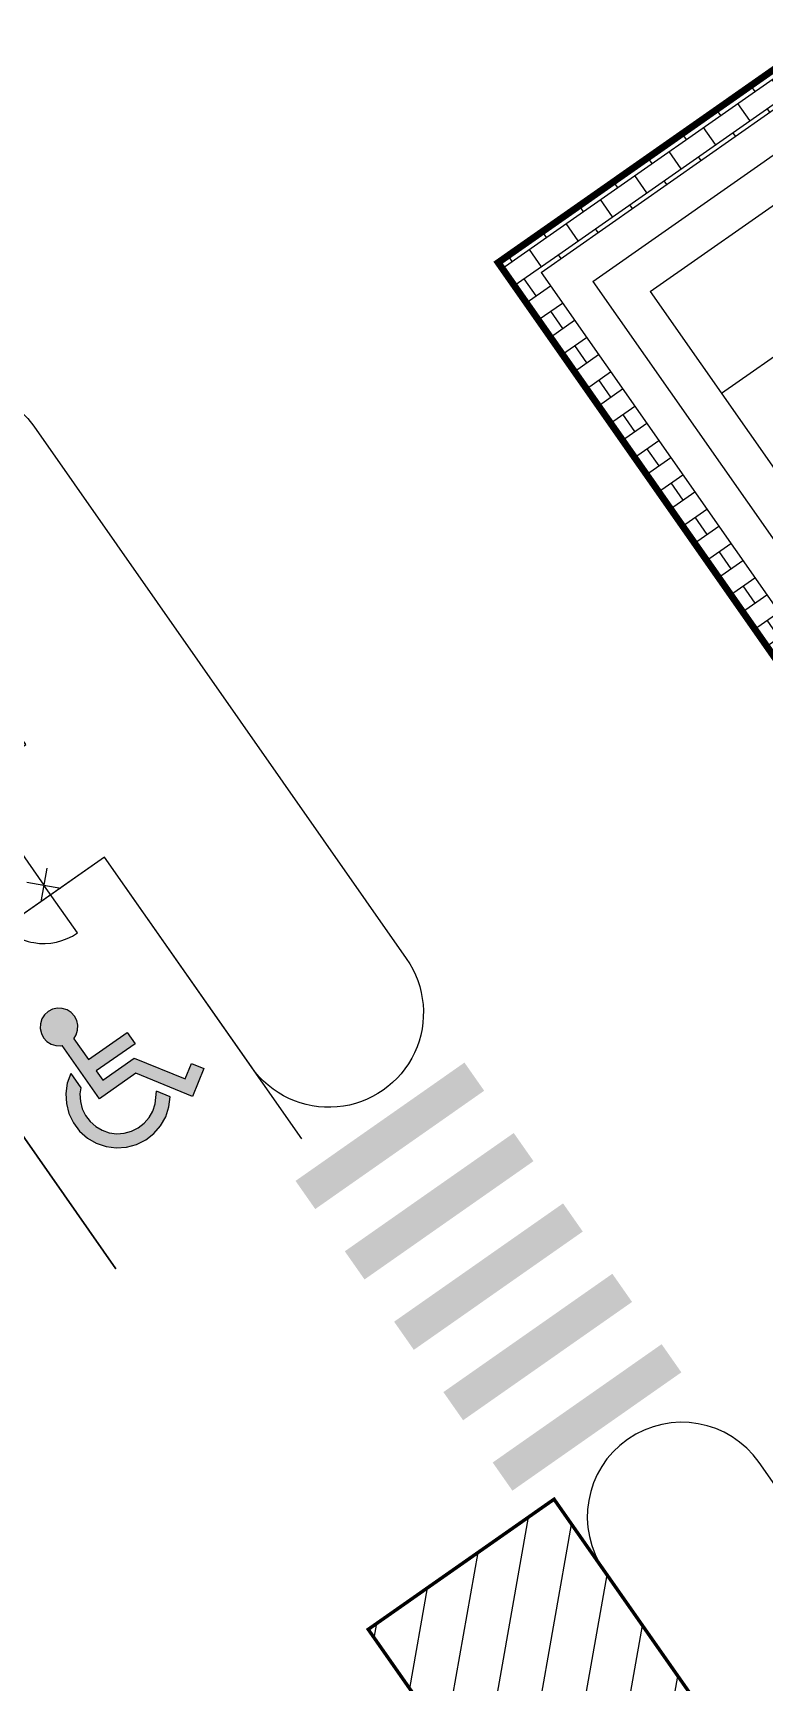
# Model space of a CAD drawing. Header units: millimetres. Extents: x 152904052 to 153933663, y 538271515 to 539240469.
# Drawn here: x 153331479 to 153342112, y 538631417 to 538655400 of the extents above; entities that cross this region are included whole.
import ezdxf

# ---------------------------------------------------------------- set-up
doc = ezdxf.new("R2010")
doc.units = ezdxf.units.MM
doc.layers.add('FENC', color=7, linetype='Continuous')
doc.layers.add('SCHM', color=9, linetype='Continuous')

# ---------------------------------------------------------------- blocks, each defined once
blk = doc.blocks.new('MF-2(H2000)')
for points in [[(48447494, 24728615), (48447141, 24728262)], [(48447141, 24728615), (48447494, 24728262)], [(48449194, 24728615), (48448841, 24728262)], [(48448841, 24728615), (48449194, 24728262)], [(48447494, 24726965), (48447141, 24726612)], [(48447141, 24726965), (48447494, 24726612)], [(48449194, 24726965), (48448841, 24726612)], [(48448841, 24726965), (48449194, 24726612)]]:
    blk.add_lwpolyline(points)
at = {"ltscale": 3}
blk.add_lwpolyline([(48447317, 24726788), (48447317, 24726788), (48447317, 24728438), (48449017, 24728438), (48449017, 24726788), (48449017, 24726788)], dxfattribs=at)
at = {"ltscale": 5}
for points in [[(48448167, 24726788, -0.414214), (48447317, 24725938), (48447317, 24726788)], [(48448167, 24726788, 0.414214), (48449017, 24725938), (48449017, 24726788)]]:
    blk.add_lwpolyline(points, format="xyb", dxfattribs=at)

msp = doc.modelspace()

# ---------------------------------------------------------------- hatches: boundary and pattern name
at = {"layer": 'SCHM'}
h = msp.add_hatch(dxfattribs=at)
h.set_pattern_fill('AR-B816', color=256, scale=1.5, angle=35, style=0)
h.set_pattern_definition([(35, (153148155.48, 538533342.43), (-174.8261, 249.67754), []), (125, (153148155.48, 538533342.43), (-424.50364, 74.85145), [304.8, -304.8])])
h.paths.add_polyline_path([(153349099.9, 538637046.8), (153348755.7, 538637538.3), (153348526, 538637377.4), (153352010.4, 538632401), (153361840.3, 538639284), (153358355.8, 538644260.3), (153357902.8, 538643943.1), (153358160.9, 538643574.5), (153356567.6, 538642458.9), (153354149.9, 538640766), (153354235.9, 538640643.1)])
h.paths.add_polyline_path([(153343851.6, 538644542), (153343974.5, 538644628.1), (153343759.4, 538644935.2), (153343406.8, 538644688.3), (153348526, 538637377.4), (153348755.7, 538637538.3)])
h.paths.add_polyline_path([(153339084.8, 538651611.3), (153338732.1, 538651364.4), (153343406.8, 538644688.3), (153343759.4, 538644935.2)])
h.paths.add_polyline_path([(153348074.4, 538658943.6), (153347050.9, 538658226.9), (153347323.3, 538657837.8), (153347855.8, 538658210.6), (153348070.9, 538657903.5), (153348562, 538658247.3)])
h.paths.add_polyline_path([(153345084.9, 538656850.3), (153338941.3, 538652548.5), (153339213.7, 538652159.4), (153345357.4, 538656461.2)])
h.paths.add_polyline_path([(153353236.6, 538651571.2), (153352783.6, 538651254), (153352998.7, 538650946.9), (153353942.2, 538649599.4), (153354630.5, 538648616.4), (153355261.5, 538647715.3), (153355892.4, 538646814.2), (153356523.3, 538645913.2), (153357211.6, 538644930.2), (153357902.8, 538643943.1), (153358355.8, 538644260.3)])
h.paths.add_polyline_path([(153348562, 538658247.3), (153348070.9, 538657903.5), (153352783.6, 538651254), (153353236.6, 538651571.2)])
h = msp.add_hatch(dxfattribs=at)
h.set_pattern_fill('AR-B816', color=256, scale=1.5, angle=35, style=0)
h.set_pattern_definition([(35, (153148117.38, 538533315.75), (-174.8261, 249.67754), []), (125, (153148117.38, 538533315.75), (-424.50364, 74.85145), [304.8, -304.8])])
h.paths.add_polyline_path([(153338244.6, 538652060.7), (153338732.1, 538651364.4), (153339084.8, 538651611.3), (153338869.7, 538651918.5), (153339213.7, 538652159.4), (153338941.3, 538652548.5)])
for points in [[(153332115.5, 538641037.7), (153332082.5, 538641101.2), (153332034.2, 538641154), (153331973.8, 538641192.4), (153331905.5, 538641213.9), (153331834, 538641217.1), (153331764.2, 538641201.6), (153331700.7, 538641168.5), (153331647.9, 538641120.2), (153331609.5, 538641059.8), (153331588, 538640991.6), (153331584.8, 538640920.1), (153331600.3, 538640850.2), (153331633.4, 538640786.7), (153331681.7, 538640733.9), (153331742.1, 538640695.5), (153331810.3, 538640674), (153331881.8, 538640670.9), (153331901.4, 538640675.2), (153332445, 538639898.8), (153332976.9, 538640271.2), (153333796.8, 538639932.8), (153333963.7, 538640337.3), (153333783.6, 538640411.6), (153333691, 538640187.3), (153332952.6, 538640492), (153332492.9, 538640170.1), (153332399.2, 538640303.8), (153332965.5, 538640700.3), (153332850.1, 538640865), (153332283.9, 538640468.5), (153332071, 538640772.5), (153332106.4, 538640828.1), (153332127.9, 538640896.4), (153332131, 538640967.9)], [(153332161.9, 538639968.9), (153332174.8, 538640058.4), (153332028.1, 538640268), (153331977.8, 538640126.6), (153331956.3, 538639978.1), (153331964.4, 538639828.3), (153332001.9, 538639683), (153332067.1, 538639547.9), (153332157.7, 538639428.3), (153332270.1, 538639328.8), (153332399.8, 538639253.4), (153332541.8, 538639205), (153332690.6, 538639185.4), (153332840.3, 538639195.5), (153332985.1, 538639234.8), (153333119.3, 538639301.8), (153333237.8, 538639393.9), (153333335.8, 538639507.6), (153333409.5, 538639638.2), (153333456.1, 538639780.9), (153333473.7, 538639929.9), (153333277.1, 538640011), (153333255.1, 538639825.1), (153333221.1, 538639721.2), (153333167.4, 538639625.9), (153333095.9, 538639543.1), (153333009.6, 538639476), (153332911.8, 538639427.1), (153332806.2, 538639398.4), (153332697.1, 538639391.1), (153332588.7, 538639405.4), (153332485.2, 538639440.7), (153332390.6, 538639495.7), (153332308.7, 538639568.1), (153332242.7, 538639655.3), (153332195.1, 538639753.8), (153332167.8, 538639859.7)]]:
    msp.add_hatch(color=256, dxfattribs=at).paths.add_polyline_path(points)
h = msp.add_hatch(dxfattribs=at)
h.set_pattern_fill('ANSI31', color=256, scale=200, angle=35)
h.set_pattern_definition([(80, (122809884.9, 494497989), (-625.352923, 110.266593), [])])
h.paths.add_polyline_path([(153336355.1, 538632182.4), (153339058.3, 538634075.2), (153341926.4, 538629979.1), (153339223.2, 538628086.3)])

# ---------------------------------------------------------------- linework, layer by layer
for p, q in [((153338869.7, 538651918.5), (153347855.8, 538658210.6)), ((153339621.8, 538651785.9), (153347723.2, 538657458.6)), ((153340457.4, 538651638.6), (153347575.8, 538656622.9)), ((153348614, 538655140.3), (153341495.6, 538650155.9)), ((153338869.7, 538651918.5), (153343974.5, 538644628.1)), ((153339621.8, 538651785.9), (153344107.1, 538645380.1)), ((153340457.4, 538651638.6), (153344254.5, 538646215.8)), ((153331609.5, 538641059.8), (153331588, 538640991.6)), ((153331647.9, 538641120.2), (153331609.5, 538641059.8)), ((153331700.7, 538641168.5), (153331647.9, 538641120.2)), ((153331764.2, 538641201.6), (153331700.7, 538641168.5)), ((153331834, 538641217.1), (153331764.2, 538641201.6)), ((153331905.5, 538641213.9), (153331834, 538641217.1)), ((153331973.8, 538641192.4), (153331905.5, 538641213.9)), ((153332034.2, 538641154), (153331973.8, 538641192.4)), ((153332082.5, 538641101.2), (153332034.2, 538641154)), ((153332115.5, 538641037.7), (153332082.5, 538641101.2)), ((153332131, 538640967.9), (153332115.5, 538641037.7)), ((153331588, 538640991.6), (153331584.8, 538640920.1)), ((153331584.8, 538640920.1), (153331600.3, 538640850.2)), ((153331600.3, 538640850.2), (153331633.4, 538640786.7)), ((153331633.4, 538640786.7), (153331681.7, 538640733.9)), ((153332071, 538640772.5), (153332106.4, 538640828.1)), ((153332071, 538640772.5), (153332283.9, 538640468.5)), ((153332106.4, 538640828.1), (153332127.9, 538640896.4)), ((153332127.9, 538640896.4), (153332131, 538640967.9)), ((153332283.9, 538640468.5), (153332850.1, 538640865)), ((153332850.1, 538640865), (153332965.5, 538640700.3)), ((153331681.7, 538640733.9), (153331742.1, 538640695.5)), ((153331742.1, 538640695.5), (153331810.3, 538640674)), ((153331810.3, 538640674), (153331881.8, 538640670.9)), ((153331881.8, 538640670.9), (153331901.4, 538640675.2)), ((153332445, 538639898.8), (153331901.4, 538640675.2)), ((153332965.5, 538640700.3), (153332399.2, 538640303.8)), ((153332399.2, 538640303.8), (153332492.9, 538640170.1)), ((153332492.9, 538640170.1), (153332952.6, 538640492)), ((153332952.6, 538640492), (153333691, 538640187.3)), ((153333691, 538640187.3), (153333783.6, 538640411.6)), ((153333783.6, 538640411.6), (153333963.7, 538640337.3)), ((153333963.7, 538640337.3), (153333796.8, 538639932.8)), ((153331977.8, 538640126.6), (153331956.3, 538639978.1)), ((153332028.1, 538640268), (153331977.8, 538640126.6)), ((153332028.1, 538640268), (153332174.8, 538640058.4)), ((153332174.8, 538640058.4), (153332161.9, 538639968.9)), ((153332976.9, 538640271.2), (153332445, 538639898.8)), ((153333796.8, 538639932.8), (153332976.9, 538640271.2)), ((153331956.3, 538639978.1), (153331964.4, 538639828.3)), ((153331964.4, 538639828.3), (153332001.9, 538639683)), ((153332161.9, 538639968.9), (153332167.8, 538639859.7)), ((153332167.8, 538639859.7), (153332195.1, 538639753.8)), ((153333221.1, 538639721.2), (153333255.1, 538639825.1)), ((153333255.1, 538639825.1), (153333277.1, 538640011)), ((153333473.7, 538639929.9), (153333277.1, 538640011)), ((153333456.1, 538639780.9), (153333473.7, 538639929.9)), ((153332001.9, 538639683), (153332067.1, 538639547.9)), ((153332195.1, 538639753.8), (153332242.7, 538639655.3)), ((153332242.7, 538639655.3), (153332308.7, 538639568.1)), ((153332308.7, 538639568.1), (153332390.6, 538639495.7)), ((153333095.9, 538639543.1), (153333167.4, 538639625.9)), ((153333167.4, 538639625.9), (153333221.1, 538639721.2)), ((153333335.8, 538639507.6), (153333409.5, 538639638.2)), ((153333409.5, 538639638.2), (153333456.1, 538639780.9)), ((153332067.1, 538639547.9), (153332157.7, 538639428.3)), ((153332157.7, 538639428.3), (153332270.1, 538639328.8)), ((153332270.1, 538639328.8), (153332399.8, 538639253.4)), ((153332390.6, 538639495.7), (153332485.2, 538639440.7)), ((153332485.2, 538639440.7), (153332588.7, 538639405.4)), ((153332588.7, 538639405.4), (153332697.1, 538639391.1)), ((153332697.1, 538639391.1), (153332806.2, 538639398.4)), ((153332806.2, 538639398.4), (153332911.8, 538639427.1)), ((153332911.8, 538639427.1), (153333009.6, 538639476)), ((153333009.6, 538639476), (153333095.9, 538639543.1)), ((153333119.3, 538639301.8), (153333237.8, 538639393.9)), ((153333237.8, 538639393.9), (153333335.8, 538639507.6)), ((153332399.8, 538639253.4), (153332541.8, 538639205)), ((153332541.8, 538639205), (153332690.6, 538639185.4)), ((153332690.6, 538639185.4), (153332840.3, 538639195.5)), ((153332840.3, 538639195.5), (153332985.1, 538639234.8)), ((153332985.1, 538639234.8), (153333119.3, 538639301.8))]:
    msp.add_line(p, q, dxfattribs=at)
for points, const_width in [([(153361840.7, 538639284.2), (153352010.8, 538632401.3), (153338245, 538652061), (153348074.8, 538658943.9)], 100), ([(153336355.1, 538632182.4), (153339058.3, 538634075.2), (153341926.4, 538629979.1), (153339223.2, 538628086.3)], 50)]:
    msp.add_lwpolyline(points, close=True, dxfattribs=dict(at, const_width=const_width))
at = {"layer": 'SCHM', "ltscale": 0.0008}
for points in [[(153216152.1, 538568920.6, -1), (153218404.8, 538570497.9), (153220541.3, 538567446.6), (153331372.6, 538645051.5), (153329236, 538648102.8, -1), (153331488.7, 538649680.2), (153336909, 538641939.2, -1), (153334656.3, 538640361.8), (153332519.8, 538643413.2), (153221688.5, 538565808.3), (153223825.1, 538562756.9, -1), (153221572.4, 538561179.6)], [(153345239.7, 538625247.2, 1.0076141), (153347519.4, 538626785, 0.0024617), (153347462, 538626868), (153342042.5, 538634607.8, 1), (153339789.8, 538633030.4), (153341926.4, 538629979.1), (153231095.2, 538552374.2), (153228958.6, 538555425.5, 1), (153226705.9, 538553848.2), (153232126.2, 538546107.2, 1), (153234378.9, 538547684.5), (153232242.3, 538550735.9), (153343073.6, 538628340.8)]]:
    msp.add_lwpolyline(points, format="xyb", close=True, dxfattribs=at)
at = {"layer": 'SCHM'}
for points in [[(153335387.1, 538639318.3), (153332519.2, 538643414), (153329816, 538641521.2), (153332683.9, 538637425.5)], [(153332683.9, 538637425.5), (153329816, 538641521.2), (153327112.8, 538639628.4), (153329980.6, 538635532.7)], [(153336355.1, 538632182.4), (153339223, 538628086.7), (153336519.8, 538626193.8), (153333651.9, 538630289.6)]]:
    msp.add_lwpolyline(points, dxfattribs=at)
for points in [[(153335584.4, 538638295.5), (153338041.9, 538640016.2), (153335297.6, 538638705), (153337755.1, 538640425.8)], [(153336301.4, 538637271.5), (153338758.8, 538638992.2), (153336014.6, 538637681.1), (153338472, 538639401.8)], [(153337018.3, 538636247.6), (153339475.8, 538637968.3), (153336731.6, 538636657.1), (153339189, 538638377.9)], [(153337735.3, 538635223.6), (153340192.8, 538636944.4), (153337448.5, 538635633.2), (153339906, 538637353.9)], [(153338452.3, 538634199.7), (153340909.7, 538635920.4), (153338165.5, 538634609.3), (153340623, 538636330)]]:
    msp.add_solid(points, dxfattribs=at)

# ---------------------------------------------------------------- block references
at = {"layer": 'FENC', "rotation": 35.00000000244937}
msp.add_blockref('MF-2(H2000)', (127827228, 490598793.8), dxfattribs=at)

doc.saveas('drawing.dxf')
